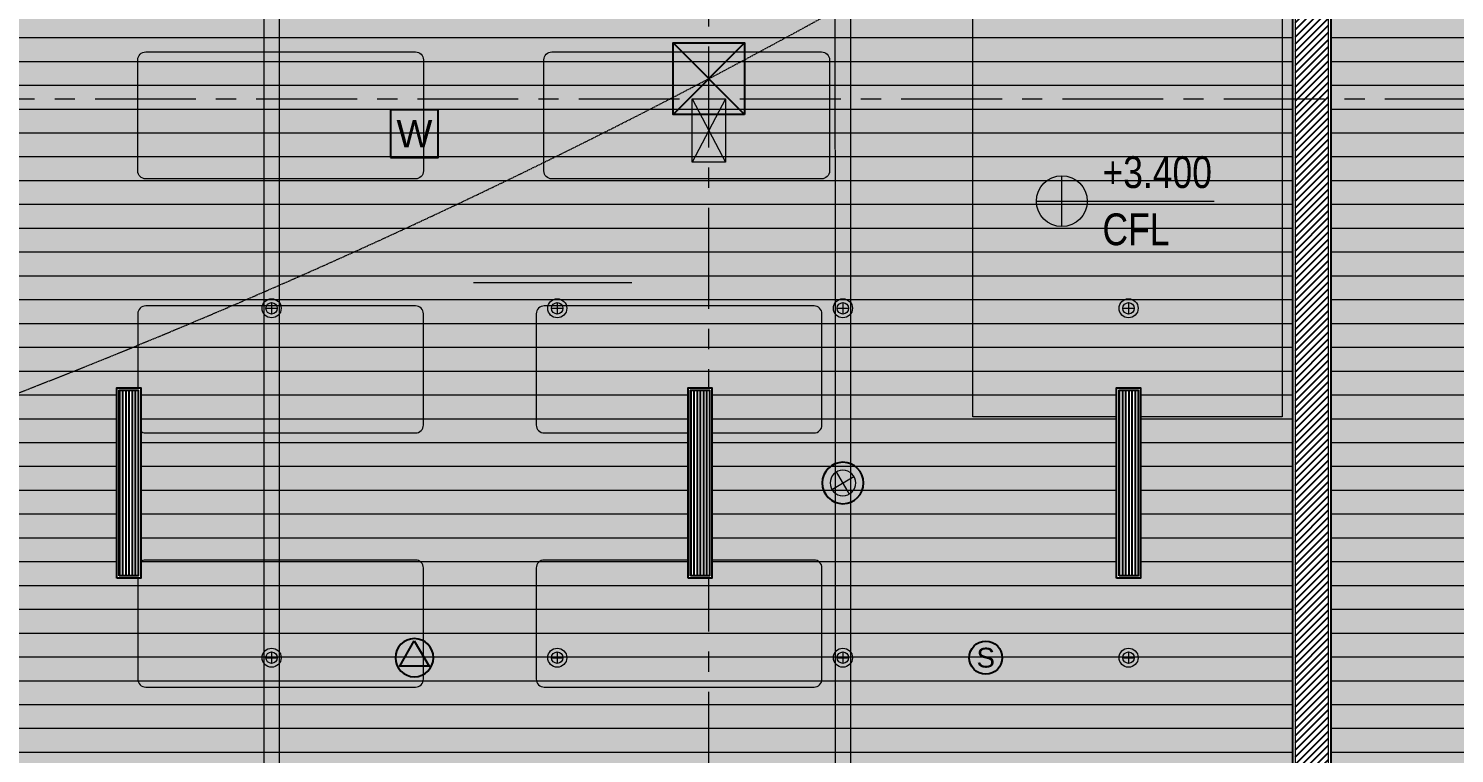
# Model space of a CAD drawing. Header units: millimetres. Extents: x -343543 to 400519, y -115663 to 104219.
# Drawn here: x -250941 to -241955, y -39423 to -34858 of the extents above; entities that cross this region are included whole.
import ezdxf
from ezdxf.enums import TextEntityAlignment as Align
from ezdxf.xclip import XClip

# ---------------------------------------------------------------- set-up
doc = ezdxf.new("R2010")
doc.units = ezdxf.units.MM
doc.header["$XCLIPFRAME"] = 0
doc.linetypes.add('HIDDEN2', pattern=[0.1875, 0.125, -0.0625])
doc.linetypes.add('XREF MAT BANG TUONG XAY$0$CENTER', pattern=[50.8, 31.75, -6.35, 6.35, -6.35])
doc.layers.get('0').update_dxf_attribs({"color": 231, "lineweight": 0})
doc.layers.get('DefPoints').update_dxf_attribs({"color": 191})
for name, color, linetype, lineweight in [('1-INNO-E-Emergency', 1, 'EME', 5), ('A-CLNG', 157, 'Continuous', 25), ('A-OPEN', 20, 'Continuous', 9), ('A-PATT', 252, 'Continuous', 9), ('A-SYMBOLS', 10, 'Continuous', 13), ('E-EX', 3, 'Continuous', 25), ('fix lighting', 2, 'Continuous', 5), ('ID-lighting loose', 2, 'Continuous', 5), ('SME-MEP-XREF-ARCH', 8, 'Continuous', 5), ('XREF MAT BANG TUONG XAY$0$A-GRID', 8, 'XREF MAT BANG TUONG XAY$0$CENTER', 15), ('XREF MAT BANG TUONG XAY$0$A-WALL-INT', 8, 'Continuous', 9), ('XREF MAT BANG TUONG XAY$0$xref_IKIGAI_Cot$0$A-FNSH', 8, 'Continuous', 9)]:
    doc.layers.add(name, color=color, linetype=linetype, lineweight=lineweight)
doc.layers.add('A-BaoChay', color=4, linetype='Continuous', lineweight=25, true_color=0x00ffff)
for name, color, linetype in [('A-TEXT', 255, 'Continuous'), ('AC - SAG', 160, 'Continuous'), ('EL - BLOCK - DATA', 2, 'Continuous'), ('EL - BLOCK - PA', 2, 'Continuous'), ('XREF MAT BANG TUONG XAY$0$A-FNSH', 8, 'Continuous'), ('XREF MAT BANG TUONG XAY$0$A-FURN', 8, 'Continuous'), ('XREF MAT BANG TUONG XAY$0$A-PATT', 8, 'Continuous')]:
    doc.layers.add(name, color=color, linetype=linetype)
doc.styles.add('ELV-TEXT', font='arial.ttf')
doc.styles.add('LHP', font='arial.ttf')
doc.styles.add('ROMANSssss', font='vntimeh.shx', dxfattribs={"width": 0.7})
doc.styles.add('VTK _ Arial_2.5 mm', font='arial.ttf', dxfattribs={"width": 0.8, "height": 2.5})
doc.styles.add('VTK_Arial', font='arial.ttf', dxfattribs={"width": 0.8})
doc.linetypes.add('EME', pattern='A,2463.214661,-165.6529,["E",ROMANSssss,S=300,R=360,X=0,Y=-153.361507],-321.423057,2528.257516', length=5478.548134)
doc.dimstyles.new('A-2.5-DIM1', dxfattribs={"dimtxt": 2, "dimasz": 1, "dimexe": 1, "dimexo": 0, "dimgap": 0.5, "dimtad": 1, "dimdec": 0, "dimzin": 12, "dimdsep": 46, "dimtxsty": 'VTK_Arial', "dimblk": 'ARCHTICK', "dimcen": 0, "dimdle": 1, "dimclrd": 256, "dimclre": 256, "dimclrt": 7, "dimadec": 1, "dimazin": 3, "dimtfac": 1, "dimtdec": 0, "dimtmove": 0, "dimatfit": 2, "dimfxl": 20, "dimtolj": 1, "dimtzin": 0, "dimlwd": -1, "dimlwe": -1, "dimarcsym": 0})

# ---------------------------------------------------------------- blocks, each defined once
blk = doc.blocks.new('XREF MAT BANG TUONG XAY$0$xref_IKIGAI_Cot')
at = {"layer": 'XREF MAT BANG TUONG XAY$0$A-GRID', "color": 8, "ltscale": 20}
for points in [[(16200, -53895), (16200, -27358.3)], [(-2907.5, -35300), (42750, -35300)]]:
    blk.add_lwpolyline(points, dxfattribs=at)
at = {"layer": 'XREF MAT BANG TUONG XAY$0$xref_IKIGAI_Cot$0$A-FNSH', "color": 8}
for p, q in [((16095, -35300), (16305, -35700)), ((16305, -35300), (16095, -35700))]:
    blk.add_line(p, q, dxfattribs=at)
blk.add_lwpolyline([(16095, -35300), (16305, -35300), (16305, -35700), (16095, -35700)], close=True, dxfattribs=at)
blk = doc.blocks.new('*U259')
at = {"layer": 'XREF MAT BANG TUONG XAY$0$A-PATT'}
h = blk.add_hatch(dxfattribs=at)
h.set_pattern_fill('ANSI31', color=8, scale=10)
h.set_pattern_definition([(45, (45121.79, -11293.564), (-22.45064, 22.45064), [])])
h.paths.add_polyline_path([(-38.7, 47.5), (9636.3, 47.5), (9636.3, -162.5), (-38.7, -162.5)])
at = {"layer": 'XREF MAT BANG TUONG XAY$0$A-WALL-INT', "color": 8}
blk.add_lwpolyline([(-38.7, 47.5), (9636.3, 47.5), (9636.3, -162.5), (-38.7, -162.5)], close=True, dxfattribs=at)
blk = doc.blocks.new('XREF MAT BANG NOI THAT')
at = {"color": 8}
blk.add_lwpolyline([(17863.5, -33506.5), (19812.4, -33506.5), (19812.4, -37303.5), (17863.5, -37303.5)], close=True, dxfattribs=at)
for points in [[(14401.8, -35055), (14401.8, -35755, -0.414214), (14351.8, -35805), (12651.8, -35805, -0.414214), (12601.8, -35755), (12601.8, -35055, -0.414214), (12651.8, -35005), (14351.8, -35005, -0.414214)], [(16960.6, -35055), (16960.6, -35755, -0.414214), (16910.6, -35805), (15210.6, -35805, -0.414214), (15160.6, -35755), (15160.6, -35055, -0.414214), (15210.6, -35005), (16910.6, -35005, -0.414214)], [(14401.8, -37355), (14401.8, -36655, 0.414214), (14351.8, -36605), (12651.8, -36605, 0.414214), (12601.8, -36655), (12601.8, -37355, 0.414214), (12651.8, -37405), (14351.8, -37405, 0.414214)], [(16913.1, -37355), (16913.1, -36655, 0.414214), (16863.1, -36605), (15163.1, -36605, 0.414214), (15113.1, -36655), (15113.1, -37355, 0.414214), (15163.1, -37405), (16863.1, -37405, 0.414214)], [(14401.8, -38955), (14401.8, -38255, 0.414214), (14351.8, -38205), (12651.8, -38205, 0.414214), (12601.8, -38255), (12601.8, -38955, 0.414214), (12651.8, -39005), (14351.8, -39005, 0.414214)], [(16913.1, -38955), (16913.1, -38255, 0.414214), (16863.1, -38205), (15163.1, -38205, 0.414214), (15113.1, -38255), (15113.1, -38955, 0.414214), (15163.1, -39005), (16863.1, -39005, 0.414214)]]:
    blk.add_lwpolyline(points, format="xyb", close=True, dxfattribs=at)
blk = doc.blocks.new('01.Xref _MB T1')
at = {"layer": 'XREF MAT BANG TUONG XAY$0$A-FNSH', "color": 8}
blk.add_lwpolyline([(20119.99048, -40300.00001), (19879.99048, -40300.00001), (19879.99048, -30594.9999), (20119.99047, -30594.9999)], close=True, dxfattribs=at)
at = {"color": 8}
ref = blk.add_blockref('XREF MAT BANG TUONG XAY$0$xref_IKIGAI_Cot', (-0.00927, -0.00001), dxfattribs=at)
XClip(ref).set_block_clipping_path([(-5181.1494167775, -58156.1251844964), (44638.3275875031, -24933.2650512661)])
at = {"layer": 'XREF MAT BANG TUONG XAY$0$A-FURN', "color": 8, "xscale": -1, "rotation": 270}
blk.add_blockref('*U259', (20057.49048, -40246.30159), dxfattribs=at)
at = {"layer": 'A-PATT', "color": 8}
blk.add_blockref('XREF MAT BANG NOI THAT', (0, 0), dxfattribs=at)
blk = doc.blocks.new('_ArchTick')
at = {"color": 0, "linetype": 'ByBlock', "const_width": 0.15}
blk.add_lwpolyline([(-0.5, -0.5), (0.5, 0.5)], dxfattribs=at)
blk = doc.blocks.new('Spotlight SKU LS1 3W')
at = {"color": 0, "linetype": 'ByBlock'}
for p, q in [((36, 0), (-36, 0)), ((0, 36), (0, -36))]:
    blk.add_line(p, q, dxfattribs=at)
for radius, start, end in [(60, 90, 270), (36, 90, 270), (60, 270, 90), (36, 270, 90)]:
    blk.add_arc((0, 0), radius, start, end, dxfattribs=at)
blk = doc.blocks.new('dau bao khoi')
blk.add_circle((0, 0), 104)
at = {"layer": 'A-TEXT', "ltscale": 5, "style": 'LHP'}
blk.add_text('S', height=125, dxfattribs=at).set_placement((0, 0), align=Align.MIDDLE_CENTER)
blk = doc.blocks.new('WIFI')
at = {"color": 0, "ltscale": 20}
blk.add_lwpolyline([(-103.9, -103.9), (103.9, -103.9), (103.9, 103.9), (-103.9, 103.9)], close=True, dxfattribs=at)
at = {"color": 0, "ltscale": 20, "style": 'ELV-TEXT'}
blk.add_text('W', height=118.8, dxfattribs=at).set_placement((0, 0), align=Align.MIDDLE_CENTER)
blk = doc.blocks.new('C-SPEAKER')
at = {"color": 0, "ltscale": 3}
blk.add_lwpolyline([(0, 88.9), (-77, -44.4), (77, -44.4)], close=True, dxfattribs=at)
blk.add_circle((0, 0), 100, dxfattribs=at)
blk = doc.blocks.new('Den downligh su co')
at = {"layer": '1-INNO-E-Emergency'}
h = blk.add_hatch(color=1, dxfattribs=at)
h.dxf.hatch_style = 1
h.paths.add_polyline_path([(-51.3, 51.3), (0, 0), (51.3, 51.3, 0.414214)])
h.paths.add_polyline_path([(0, 0), (-51.3, -51.3, 0.414214), (51.3, -51.3)])
at = {"layer": '1-INNO-E-Emergency', "color": 1}
for points in [[(-51.3, 51.3), (51.3, -51.3)], [(-51.3, -51.3), (51.3, 51.3)]]:
    blk.add_lwpolyline(points, dxfattribs=at)
blk.add_circle((0, 0), 72.5, dxfattribs=at)
at = {"layer": 'DefPoints', "ltscale": 5}
blk.add_circle((0, 0), 117.2, dxfattribs=at)
blk = doc.blocks.new('Exit su co T2')
at = {"layer": '1-INNO-E-Emergency', "xscale": -1.112275862068966, "yscale": 1.112275862068966, "zscale": 1.112275862068966, "rotation": 255.7726182171235}
blk.add_blockref('Den downligh su co', (17045, 12280), dxfattribs=at)
blk = doc.blocks.new('A$C9c5a61fb')
blk.add_wipeout([(75, 600), (-75, 600), (-75, -600), (75, -600)]).dxf.layer = 'DefPoints'
at = {"linetype": 'Continuous'}
h = blk.add_hatch(dxfattribs=at)
h.set_pattern_fill('_USER', color=8, scale=20, angle=90, style=0, pattern_type=0)
h.set_pattern_definition([(90, (-62114.142, -4511.657), (-20, 1e-15), [])])
h.paths.add_polyline_path([(60, 585), (60, -585), (-60, -585), (-60, 585)])
at = {"color": 8, "linetype": 'Continuous'}
blk.add_lwpolyline([(75, 600), (75, -600), (-75, -600), (-75, 600)], close=True, dxfattribs=at)
at = {"linetype": 'Continuous'}
blk.add_lwpolyline([(60, 585), (60, -585), (-60, -585), (-60, 585)], close=True, dxfattribs=at)
blk = doc.blocks.new('A$C45b79527')
at = {"layer": 'A-OPEN', "color": 8, "linetype": 'HIDDEN2', "ltscale": 30}
blk.add_lwpolyline([(11395, 3566.1, -0.069914), (679, 8468.8), (-679, 8468.8, -0.069914), (-11395, 3566.1)], format="xyb", dxfattribs=at)
blk = doc.blocks.new('*U1475')
blk.add_line((-2, 0), (12, 0))
blk.add_lwpolyline([(0, -2), (0, 2)])
at = {"layer": 'A-SYMBOLS'}
blk.add_circle((0, 0), 2, dxfattribs=at)
at = {"color": 7, "style": 'VTK _ Arial_2.5 mm', "width": 0.8, "flags": 4}
blk.add_attdef('FINISHFLOORLEVEL', text='', height=2.5, dxfattribs=at).set_placement((3.2, 3.53), align=Align.TOP_LEFT)
blk.add_attdef('NAMEOFLEVEL', (3.2, -3.47), '', height=2.5, dxfattribs=at)
blk = doc.blocks.new('A$C27823762')
at = {"color": 10}
blk.add_lwpolyline([(-225, -225), (225, -225), (225, 225), (-225, 225)], close=True, dxfattribs=at)
blk.add_lwpolyline([(-225, 225), (225, -225), (225, 225), (-225, -225)], dxfattribs=at)
blk = doc.blocks.new('TanTang2Ikigai')
at = {"layer": 'A-PATT'}
h = blk.add_hatch(dxfattribs=at)
h.set_pattern_fill('_USER', color=256, scale=150, pattern_type=0)
h.set_pattern_definition([(0, (8810, 9785), (0, 150), [])])
h.paths.add_polyline_path([(19880, 19175), (16410, 19175), (16410, 19085), (16080, 19085), (16080, 19175), (8710, 19175), (8710, 19085), (8620, 19085), (8620, 14715), (8810, 14715), (8810, 14285), (8620, 14285), (8620, 10215), (8810, 10215), (8810, 9785), (9895, 9785), (9895, -2.9), (16080, -2.9), (16080, 415), (16510, 415), (16510, 0), (20000.2, 0), (20180.2, 9220), (20180.2, 9785), (19880, 9785)])
h.paths.add_polyline_path([(16080, 10215), (16510, 10215), (16510, 9685), (16080, 9685)], flags=16)
h.paths.add_polyline_path([(31380, 14285), (31190, 14285), (31190, 14715), (31380, 14715), (31380, 19085), (31290, 19085), (31290, 19175), (23920, 19175), (23920, 19085), (23590, 19085), (23590, 19175), (20120, 19175), (20120, 9785), (20180.2, 9785), (20180.2, 9220), (20000.1, 0), (23490.1, 0), (23490, 415), (23920, 415), (23920, 0), (30105, 0), (30105, 9785), (31190, 9785), (31190, 10215), (31380, 10215)])
h.paths.add_polyline_path([(23920, 10215), (23920, 9685), (23490, 9685), (23490, 10215)], flags=16)
h = blk.add_hatch(dxfattribs=at)
h.set_pattern_fill('AR-SAND', color=256, scale=5, angle=45)
h.set_pattern_definition([(82.5, (0.009, 50000), (-178.6907, 167.37674), [0, -193.04, 0, -215.9, 0, -206.375]), (52.5, (0.009, 50000), (-94.5055, 412.3664), [0, -104.14, 0, -173.99, 0, -66.675]), (12.5, (-110.45, 49889.54), (279.1499, 280.16616), [0, -63.5, 0, -228.6, 0, -298.45]), (2.5, (-110.45, 49889.54), (191.1406, 348.7754), [0, -31.75, 0, -149.86, 0, -171.45])])
h.paths.add_polyline_path([(9895, 9785), (9895, 0), (16080, 0), (16080, 415), (16510, 415), (16510, 0), (20000, 0), (20000, 9785), (19880, 9785), (19880, 19175), (16410, 19175), (16410, 19085), (16080, 19085), (16080, 19175), (8710, 19175), (8710, 19085), (8620, 19085), (8620, 14715), (8810, 14715), (8810, 14285), (8620, 14285), (8620, 10215), (8810, 10215), (8810, 9785)])
h.paths.add_polyline_path([(30105, 9785), (30105, 0), (23920, 0), (23920, 415), (23490, 415), (23490, 0), (20000.2, 0), (20000, 9220), (20000, 9785), (20120, 9785), (20120, 19175), (23590, 19175), (23590, 19085), (23920, 19085), (23920, 19175), (31290, 19175), (31290, 19085), (31380, 19085), (31380, 14715), (31190, 14715), (31190, 14285), (31380, 14285), (31380, 10215), (31190, 10215), (31190, 9785)])
h.paths.add_polyline_path([(16510, 10215), (16080, 10215), (16080, 9685), (16510, 9685)], flags=16)
h.paths.add_polyline_path([(23490, 10215), (23920, 10215), (23920, 9685), (23490, 9685)], flags=16)
at = {"layer": 'SME-MEP-XREF-ARCH'}
for points in [[(20000, 0), (20000, 9785), (19880, 9785), (19880, 19175), (16410, 19175), (16410, 19085), (16080, 19085), (16080, 19175), (8710, 19175)], [(20000.2, 0), (20000, 9220), (20000, 9785), (20120, 9785), (20120, 19175), (23590, 19175), (23590, 19085), (23920, 19085), (23920, 19175), (31290, 19175)]]:
    blk.add_lwpolyline(points, dxfattribs=at)
for points in [[(13495, 19175), (13395, 19175), (13395, -2.9), (13495, -2.9)], [(17095, 19175), (16995, 19175), (16997.4, -0.8), (17097.4, -0.8)]]:
    blk.add_lwpolyline(points, close=True, dxfattribs=at)
at = {"layer": 'A-BaoChay', "color": 1}
blk.add_blockref('dau bao khoi', (17945, 11180), dxfattribs=at)
at = {"layer": 'EL - BLOCK - DATA', "xscale": 1.443375672969599, "yscale": 1.443375672969599, "zscale": 1.443375672969599}
blk.add_blockref('WIFI', (14345, 14480), dxfattribs=at)
at = {"layer": 'EL - BLOCK - PA', "linetype": 'ByBlock', "xscale": -1.2, "yscale": 1.2, "zscale": 1.2, "rotation": 0.3584313773466707}
blk.add_blockref('C-SPEAKER', (14345, 11180), dxfattribs=at)
at = {"layer": 'fix lighting', "xscale": -1}
for p in [(13445, 13380), (13445, 13380), (15245, 13380), (15245, 13380), (17045, 13380), (17045, 13380), (18845, 13380), (18845, 13380), (13445, 11180), (13445, 11180), (15245, 11180), (15245, 11180), (17045, 11180), (17045, 11180), (18845, 11180), (18845, 11180)]:
    blk.add_blockref('Spotlight SKU LS1 3W', p, dxfattribs=at)
at = {"layer": 'SME-MEP-XREF-ARCH'}
blk.add_leader([(14716.4, 13543.1), (15714.9, 13543.1)], dimstyle='A-2.5-DIM1', override={"dimasz": 300, "dimgap": 0.5, "dimtad": 0}, dxfattribs=at)

msp = doc.modelspace()

# ---------------------------------------------------------------- block references
at = {"layer": 'A-SYMBOLS'}
msp.add_blockref('01.Xref _MB T1', (-262854, 0), dxfattribs=at)

# ---------------------------------------------------------------- next in the draw order: block references
at = {"layer": 'A-CLNG', "xscale": -1}
msp.add_blockref('A$C27823762', (-246654, -35173.9), dxfattribs=at)
at = {"layer": 'A-SYMBOLS'}
ref = msp.add_blockref('*U1475', (-244429.4, -35945), dxfattribs=dict(at, xscale=80, yscale=80, zscale=80))
ref.add_attrib('FINISHFLOORLEVEL', '+3.400', dxfattribs={"layer": '0', "color": 7, "height": 200, "style": 'VTK _ Arial_2.5 mm', "width": 0.8}).set_placement((-244173.4, -35662.4), align=Align.TOP_LEFT)
ref.add_attrib('NAMEOFLEVEL', 'CFL', (-244173.4, -36222.4), dxfattribs={"layer": '0', "color": 7, "height": 200, "style": 'VTK _ Arial_2.5 mm', "width": 0.8})
at = {"layer": 'E-EX'}
msp.add_blockref('Exit su co T2', (-262854, -50000), dxfattribs=at)
at = {"layer": 'SME-MEP-XREF-ARCH'}
msp.add_blockref('TanTang2Ikigai', (-262854, -50000), dxfattribs=at)

# ---------------------------------------------------------------- next in the draw order: block references
at = {"layer": 'AC - SAG', "rotation": 180}
for p in [(-250309, -37720), (-246709, -37720), (-244009, -37720)]:
    msp.add_blockref('A$C9c5a61fb', p, dxfattribs=at)

# ---------------------------------------------------------------- next in the draw order: block references
at = {"layer": 'ID-lighting loose'}
msp.add_blockref('A$C45b79527', (-242854, -41830.5), dxfattribs=at)

doc.saveas('drawing.dxf')
